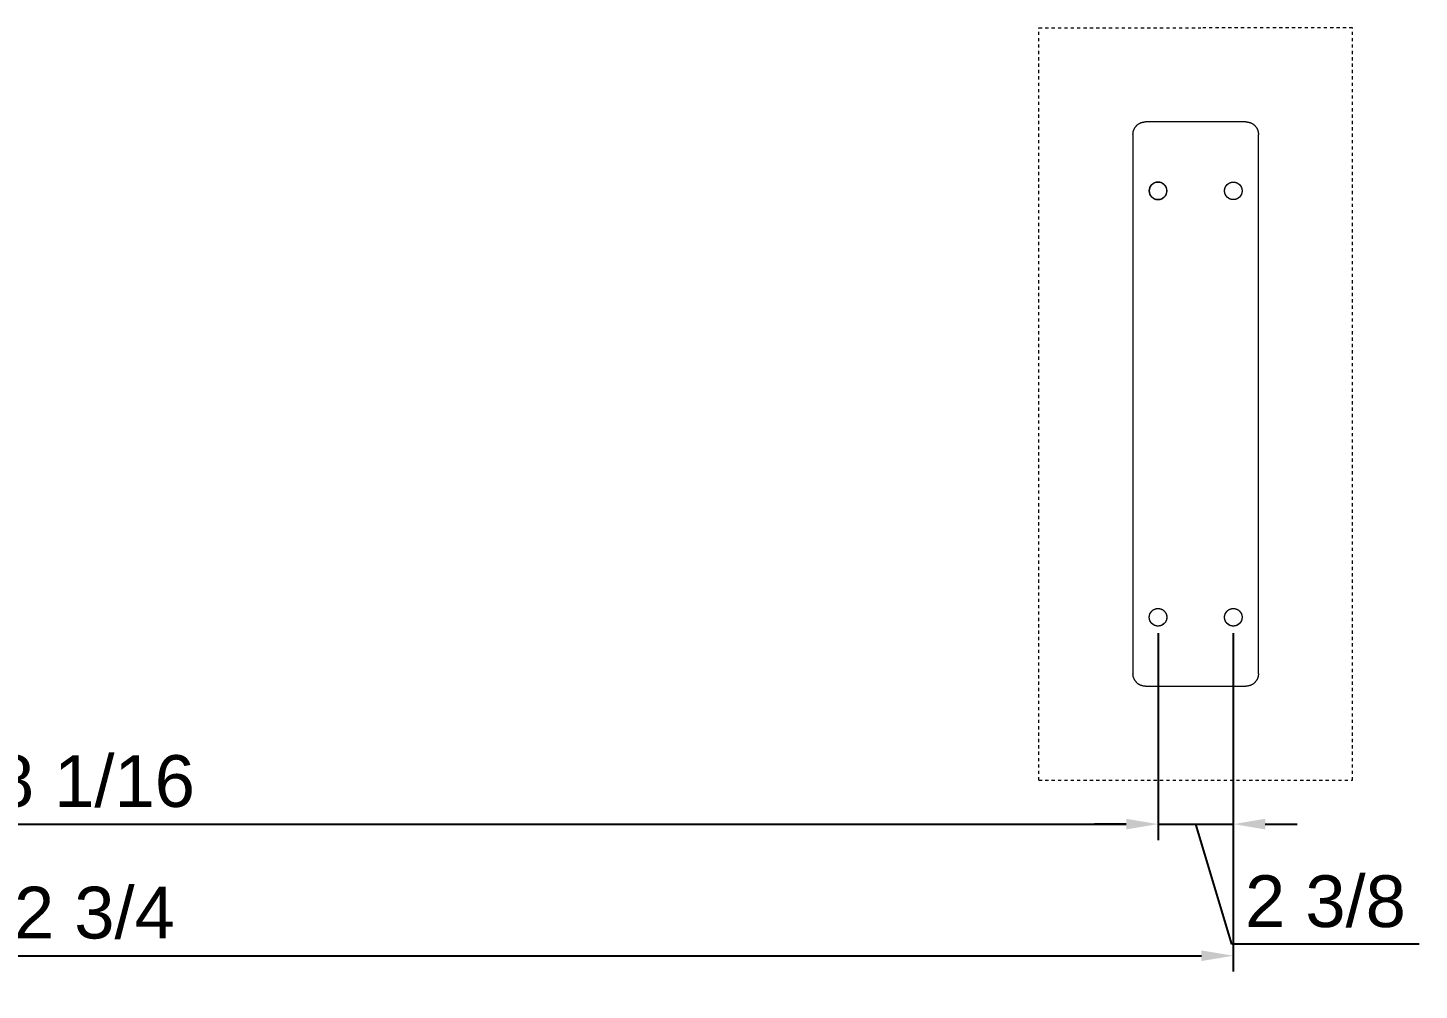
# Model space of a CAD drawing. Header units: inches. Extents: x -2 to 171, y -5 to 121.
# Drawn here: x 43.69 to 87.36, y -4.56 to 25.65 of the extents above; entities that cross this region are included whole.
import ezdxf

# ---------------------------------------------------------------- set-up
doc = ezdxf.new("R2010")
doc.units = ezdxf.units.IN
doc.linetypes.add('HIDDEN', pattern=[1.905, 1.27, -0.635])
for name, color, linetype, lineweight in [('ZANO_R', 7, 'Continuous', 0), ('ZANO_R_przerywana', 250, 'HIDDEN', 0), ('ZANO_W', 1, 'Continuous', 0)]:
    doc.layers.add(name, color=color, linetype=linetype, lineweight=lineweight)
doc.styles.get("Standard").update_dxf_attribs({"font": 'arial.ttf'})
doc.dimstyles.new('amerykanie', dxfattribs={"dimtxt": 50, "dimasz": 50, "dimexe": 0.5, "dimexo": 0.5, "dimgap": 1, "dimtad": 1, "dimdec": 0, "dimzin": 0, "dimlunit": 5, "dimtxsty": 'Standard', "dimcen": 0.09, "dimclrd": 1, "dimclre": 1, "dimclrt": 1, "dimazin": 0, "dimtfac": 1, "dimtdec": 0, "dimtmove": 0, "dimatfit": 3, "dimfxl": 1, "dimtzin": 0, "dimarcsym": 1})

# ---------------------------------------------------------------- blocks, each defined once
blk = doc.blocks.new('*D372')
at = {"layer": 'ZANO_W', "color": 1, "lineweight": -2}
for p, q in [((11.132, 6.644), (11.132, 0.151)), ((79.163, 6.644), (79.163, 0.151)), ((12.132, 0.651), (78.163, 0.651))]:
    blk.add_line(p, q, dxfattribs=at)
at = {"layer": 'ZANO_W', "color": 1}
for points in [[(12.132, 0.817), (12.132, 0.484), (11.132, 0.651)], [(78.163, 0.484), (78.163, 0.817), (79.163, 0.651)]]:
    blk.add_solid(points, dxfattribs=at)
at = {"layer": 'ZANO_W', "color": 1, "insert": (45.147, 1.991), "char_height": 1.625, "attachment_point": 5}
blk.add_mtext('68 1/16', dxfattribs=at)
blk = doc.blocks.new('*D373')
at = {"layer": 'ZANO_W', "color": 1, "lineweight": -2}
for p, q in [((79.163, 6.644), (79.163, 0.151)), ((81.525, 6.644), (81.525, 0.151)), ((78.163, 0.651), (77.163, 0.651)), ((79.163, 0.651), (81.525, 0.651)), ((81.476, -3.122), (80.344, 0.651)), ((82.525, 0.651), (83.525, 0.651)), ((87.359, -3.122), (81.476, -3.122))]:
    blk.add_line(p, q, dxfattribs=at)
at = {"layer": 'ZANO_W', "color": 1}
for points in [[(78.163, 0.484), (78.163, 0.817), (79.163, 0.651)], [(82.525, 0.817), (82.525, 0.484), (81.525, 0.651)]]:
    blk.add_solid(points, dxfattribs=at)
at = {"layer": 'ZANO_W', "color": 1, "insert": (84.417, -1.781), "char_height": 1.625, "attachment_point": 5}
blk.add_mtext('2 3/8', dxfattribs=at)
blk = doc.blocks.new('*D374')
at = {"layer": 'ZANO_W', "color": 1, "lineweight": -2}
for p, q in [((8.769, 6.644), (8.769, -3.98)), ((81.525, 6.644), (81.525, -3.98)), ((9.769, -3.48), (80.525, -3.48))]:
    blk.add_line(p, q, dxfattribs=at)
at = {"layer": 'ZANO_W', "color": 1}
for points in [[(9.769, -3.313), (9.769, -3.647), (8.769, -3.48)], [(80.525, -3.647), (80.525, -3.313), (81.525, -3.48)]]:
    blk.add_solid(points, dxfattribs=at)
at = {"layer": 'ZANO_W', "color": 1, "insert": (45.147, -2.139), "char_height": 1.625, "attachment_point": 5}
blk.add_mtext('72 3/4', dxfattribs=at)

msp = doc.modelspace()

# ---------------------------------------------------------------- linework, layer by layer
at = {"layer": 'ZANO_R'}
for p, q in [((78.37577, 22.30142), (78.376, 22.31486)), ((78.37577, 22.30142), (78.37577, 5.37228)), ((78.376, 22.31486), (78.37669, 22.32829)), ((78.37669, 22.32829), (78.37783, 22.34168)), ((78.37783, 22.34168), (78.37944, 22.35503)), ((78.37944, 22.35503), (78.38149, 22.36831)), ((78.38149, 22.36831), (78.384, 22.38152)), ((78.384, 22.38152), (78.38696, 22.39464)), ((78.38696, 22.39464), (78.39037, 22.40764)), ((78.39037, 22.40764), (78.39422, 22.42052)), ((78.39422, 22.42052), (78.3985, 22.43326)), ((78.3985, 22.43326), (78.40322, 22.44585)), ((78.40322, 22.44585), (78.40836, 22.45827)), ((78.40836, 22.45827), (78.41393, 22.47051)), ((78.41393, 22.47051), (78.41991, 22.48255)), ((78.41991, 22.48255), (78.4263, 22.49438)), ((78.4263, 22.49438), (78.43308, 22.50598)), ((78.43308, 22.50598), (78.44026, 22.51735)), ((78.44026, 22.51735), (78.44783, 22.52846)), ((78.44783, 22.52846), (78.45577, 22.53931)), ((78.45577, 22.53931), (78.46407, 22.54988)), ((78.46407, 22.54988), (78.47273, 22.56016)), ((78.47273, 22.56016), (78.48174, 22.57014)), ((78.48174, 22.57014), (78.49108, 22.57981)), ((78.49108, 22.57981), (78.50075, 22.58915)), ((78.50075, 22.58915), (78.51073, 22.59816)), ((78.51073, 22.59816), (78.52101, 22.60682)), ((78.52101, 22.60682), (78.53158, 22.61512)), ((78.53158, 22.61512), (78.54243, 22.62306)), ((78.54243, 22.62306), (78.55354, 22.63063)), ((78.55354, 22.63063), (78.56491, 22.63781)), ((78.56491, 22.63781), (78.57651, 22.64459)), ((78.57651, 22.64459), (78.58834, 22.65098)), ((78.58834, 22.65098), (78.60038, 22.65696)), ((78.60038, 22.65696), (78.61262, 22.66253)), ((78.61262, 22.66253), (78.62504, 22.66767)), ((78.62504, 22.66767), (78.63763, 22.67239)), ((78.63763, 22.67239), (78.65037, 22.67667)), ((78.65037, 22.67667), (78.66325, 22.68052)), ((78.66325, 22.68052), (78.67626, 22.68393)), ((78.67626, 22.68393), (78.68937, 22.68689)), ((78.68937, 22.68689), (78.70258, 22.6894)), ((78.70258, 22.6894), (78.71586, 22.69145)), ((78.71586, 22.69145), (78.72921, 22.69306)), ((78.72921, 22.69306), (78.7426, 22.6942)), ((78.7426, 22.6942), (78.75603, 22.69489)), ((78.75603, 22.69489), (78.76947, 22.69512)), ((80.50175, 22.69512), (78.76947, 22.69512)), ((81.91908, 22.69512), (80.50175, 22.69512)), ((81.91908, 22.69512), (81.93252, 22.69489)), ((81.93252, 22.69489), (81.94594, 22.6942)), ((81.94594, 22.6942), (81.95934, 22.69306)), ((81.95934, 22.69306), (81.97269, 22.69145)), ((81.97269, 22.69145), (81.98597, 22.6894)), ((81.98597, 22.6894), (81.99918, 22.68689)), ((81.99918, 22.68689), (82.01229, 22.68393)), ((82.01229, 22.68393), (82.0253, 22.68052)), ((82.0253, 22.68052), (82.03818, 22.67667)), ((82.03818, 22.67667), (82.05092, 22.67239)), ((82.05092, 22.67239), (82.06351, 22.66767)), ((82.06351, 22.66767), (82.07593, 22.66253)), ((82.07593, 22.66253), (82.08817, 22.65696)), ((82.08817, 22.65696), (82.10021, 22.65098)), ((82.10021, 22.65098), (82.11203, 22.64459)), ((82.11203, 22.64459), (82.12364, 22.63781)), ((82.12364, 22.63781), (82.135, 22.63063)), ((82.135, 22.63063), (82.14612, 22.62306)), ((82.14612, 22.62306), (82.15697, 22.61512)), ((82.15697, 22.61512), (82.16754, 22.60682)), ((82.16754, 22.60682), (82.17782, 22.59816)), ((82.17782, 22.59816), (82.1878, 22.58915)), ((82.1878, 22.58915), (82.19747, 22.57981)), ((82.19747, 22.57981), (82.20681, 22.57014)), ((82.20681, 22.57014), (82.21581, 22.56016)), ((82.21581, 22.56016), (82.22448, 22.54988)), ((82.22448, 22.54988), (82.23278, 22.53931)), ((82.23278, 22.53931), (82.24072, 22.52846)), ((82.24072, 22.52846), (82.24828, 22.51735)), ((82.24828, 22.51735), (82.25546, 22.50598)), ((82.25546, 22.50598), (82.26225, 22.49438)), ((82.26225, 22.49438), (82.26864, 22.48255)), ((82.26864, 22.48255), (82.27462, 22.47051)), ((82.27462, 22.47051), (82.28018, 22.45827)), ((82.28018, 22.45827), (82.28533, 22.44585)), ((82.28533, 22.44585), (82.29005, 22.43326)), ((82.29005, 22.43326), (82.29433, 22.42052)), ((82.29433, 22.42052), (82.29818, 22.40764)), ((82.29818, 22.40764), (82.30158, 22.39464)), ((82.30158, 22.39464), (82.30454, 22.38152)), ((82.30454, 22.38152), (82.30705, 22.36831)), ((82.30705, 22.36831), (82.30911, 22.35503)), ((82.30911, 22.35503), (82.31071, 22.34168)), ((82.31071, 22.34168), (82.31186, 22.32829)), ((82.31186, 22.32829), (82.31255, 22.31486)), ((82.31255, 22.31486), (82.31278, 22.30142)), ((82.31278, 5.37228), (82.31278, 22.30142)), ((78.88795, 20.54403), (78.88762, 20.53452)), ((78.88762, 20.53452), (78.88762, 20.52501)), ((78.88762, 20.52501), (78.88795, 20.5155)), ((78.88861, 20.55352), (78.88795, 20.54403)), ((78.88959, 20.56299), (78.88861, 20.55352)), ((78.8909, 20.57241), (78.88959, 20.56299)), ((78.89253, 20.58178), (78.8909, 20.57241)), ((78.89449, 20.59109), (78.89253, 20.58178)), ((78.89677, 20.60033), (78.89449, 20.59109)), ((78.89936, 20.60948), (78.89677, 20.60033)), ((78.90227, 20.61854), (78.89936, 20.60948)), ((78.90549, 20.62749), (78.90227, 20.61854)), ((78.90902, 20.63633), (78.90549, 20.62749)), ((78.91285, 20.64504), (78.90902, 20.63633)), ((78.91697, 20.65361), (78.91285, 20.64504)), ((78.92139, 20.66203), (78.91697, 20.65361)), ((78.9261, 20.6703), (78.92139, 20.66203)), ((78.9311, 20.6784), (78.9261, 20.6703)), ((78.93636, 20.68632), (78.9311, 20.6784)), ((78.9419, 20.69406), (78.93636, 20.68632)), ((78.94771, 20.70159), (78.9419, 20.69406)), ((78.95377, 20.70893), (78.94771, 20.70159)), ((78.96007, 20.71605), (78.95377, 20.70893)), ((78.96662, 20.72295), (78.96007, 20.71605)), ((78.97341, 20.72962), (78.96662, 20.72295)), ((78.98042, 20.73605), (78.97341, 20.72962)), ((78.98765, 20.74223), (78.98042, 20.73605)), ((78.99509, 20.74817), (78.98765, 20.74223)), ((79.00273, 20.75384), (78.99509, 20.74817)), ((79.01056, 20.75924), (79.00273, 20.75384)), ((79.01857, 20.76437), (79.01056, 20.75924)), ((79.02675, 20.76922), (79.01857, 20.76437)), ((79.0351, 20.77379), (79.02675, 20.76922)), ((79.0436, 20.77807), (79.0351, 20.77379)), ((79.05224, 20.78204), (79.0436, 20.77807)), ((79.06101, 20.78572), (79.05224, 20.78204)), ((79.06991, 20.7891), (79.06101, 20.78572)), ((79.07891, 20.79216), (79.06991, 20.7891)), ((79.08802, 20.79491), (79.07891, 20.79216)), ((79.09722, 20.79735), (79.08802, 20.79491)), ((79.10649, 20.79947), (79.09722, 20.79735)), ((79.11584, 20.80126), (79.10649, 20.79947)), ((79.12524, 20.80273), (79.11584, 20.80126)), ((79.13468, 20.80388), (79.12524, 20.80273)), ((79.14416, 20.8047), (79.13468, 20.80388)), ((79.15366, 20.80519), (79.14416, 20.8047)), ((79.16317, 20.80536), (79.15366, 20.80519)), ((79.17268, 20.80519), (79.16317, 20.80536)), ((79.18218, 20.8047), (79.17268, 20.80519)), ((79.19166, 20.80388), (79.18218, 20.8047)), ((79.20111, 20.80273), (79.19166, 20.80388)), ((79.21051, 20.80126), (79.20111, 20.80273)), ((79.21985, 20.79947), (79.21051, 20.80126)), ((79.22912, 20.79735), (79.21985, 20.79947)), ((79.23832, 20.79491), (79.22912, 20.79735)), ((79.24743, 20.79216), (79.23832, 20.79491)), ((79.25643, 20.7891), (79.24743, 20.79216)), ((79.26533, 20.78572), (79.25643, 20.7891)), ((79.2741, 20.78204), (79.26533, 20.78572)), ((79.28275, 20.77807), (79.2741, 20.78204)), ((79.29124, 20.77379), (79.28275, 20.77807)), ((79.29959, 20.76922), (79.29124, 20.77379)), ((79.30777, 20.76437), (79.29959, 20.76922)), ((79.31579, 20.75924), (79.30777, 20.76437)), ((79.32362, 20.75384), (79.31579, 20.75924)), ((79.33125, 20.74817), (79.32362, 20.75384)), ((79.33869, 20.74223), (79.33125, 20.74817)), ((79.34592, 20.73605), (79.33869, 20.74223)), ((79.35293, 20.72962), (79.34592, 20.73605)), ((79.35972, 20.72295), (79.35293, 20.72962)), ((79.36627, 20.71605), (79.35972, 20.72295)), ((79.37258, 20.70893), (79.36627, 20.71605)), ((79.37864, 20.70159), (79.37258, 20.70893)), ((79.38444, 20.69406), (79.37864, 20.70159)), ((79.38998, 20.68632), (79.38444, 20.69406)), ((79.39525, 20.6784), (79.38998, 20.68632)), ((79.40024, 20.6703), (79.39525, 20.6784)), ((79.40495, 20.66203), (79.40024, 20.6703)), ((79.40937, 20.65361), (79.40495, 20.66203)), ((79.4135, 20.64504), (79.40937, 20.65361)), ((79.41733, 20.63633), (79.4135, 20.64504)), ((79.42085, 20.62749), (79.41733, 20.63633)), ((79.42407, 20.61854), (79.42085, 20.62749)), ((79.42698, 20.60948), (79.42407, 20.61854)), ((79.42958, 20.60033), (79.42698, 20.60948)), ((79.43185, 20.59109), (79.42958, 20.60033)), ((79.43381, 20.58178), (79.43185, 20.59109)), ((79.43544, 20.57241), (79.43381, 20.58178)), ((79.43675, 20.56299), (79.43544, 20.57241)), ((79.43774, 20.55352), (79.43675, 20.56299)), ((79.43839, 20.54403), (79.43774, 20.55352)), ((79.43872, 20.53452), (79.43839, 20.54403)), ((79.43839, 20.5155), (79.43872, 20.52501)), ((79.43872, 20.52501), (79.43872, 20.53452)), ((81.24983, 20.53452), (81.25016, 20.54403)), ((81.24983, 20.52501), (81.24983, 20.53452)), ((81.25016, 20.5155), (81.24983, 20.52501)), ((81.25016, 20.54403), (81.25081, 20.55352)), ((81.25081, 20.55352), (81.2518, 20.56299)), ((81.2518, 20.56299), (81.2531, 20.57241)), ((81.2531, 20.57241), (81.25474, 20.58178)), ((81.25474, 20.58178), (81.2567, 20.59109)), ((81.2567, 20.59109), (81.25897, 20.60033)), ((81.25897, 20.60033), (81.26157, 20.60948)), ((81.26157, 20.60948), (81.26448, 20.61854)), ((81.26448, 20.61854), (81.26769, 20.62749)), ((81.26769, 20.62749), (81.27122, 20.63633)), ((81.27122, 20.63633), (81.27505, 20.64504)), ((81.27505, 20.64504), (81.27918, 20.65361)), ((81.27918, 20.65361), (81.2836, 20.66203)), ((81.2836, 20.66203), (81.28831, 20.6703)), ((81.28831, 20.6703), (81.2933, 20.6784)), ((81.2933, 20.6784), (81.29857, 20.68632)), ((81.29857, 20.68632), (81.30411, 20.69406)), ((81.30411, 20.69406), (81.30991, 20.70159)), ((81.30991, 20.70159), (81.31597, 20.70893)), ((81.31597, 20.70893), (81.32228, 20.71605)), ((81.32228, 20.71605), (81.32883, 20.72295)), ((81.32883, 20.72295), (81.33562, 20.72962)), ((81.33562, 20.72962), (81.34263, 20.73605)), ((81.34263, 20.73605), (81.34986, 20.74223)), ((81.34986, 20.74223), (81.35729, 20.74817)), ((81.35729, 20.74817), (81.36493, 20.75384)), ((81.36493, 20.75384), (81.37276, 20.75924)), ((81.37276, 20.75924), (81.38077, 20.76437)), ((81.38077, 20.76437), (81.38896, 20.76922)), ((81.38896, 20.76922), (81.3973, 20.77379)), ((81.3973, 20.77379), (81.4058, 20.77807)), ((81.4058, 20.77807), (81.41444, 20.78204)), ((81.41444, 20.78204), (81.42322, 20.78572)), ((81.42322, 20.78572), (81.43211, 20.7891)), ((81.43211, 20.7891), (81.44112, 20.79216)), ((81.44112, 20.79216), (81.45023, 20.79491)), ((81.45023, 20.79491), (81.45942, 20.79735)), ((81.45942, 20.79735), (81.4687, 20.79947)), ((81.4687, 20.79947), (81.47804, 20.80126)), ((81.47804, 20.80126), (81.48744, 20.80273)), ((81.48744, 20.80273), (81.49688, 20.80388)), ((81.49688, 20.80388), (81.50636, 20.8047)), ((81.50636, 20.8047), (81.51586, 20.80519)), ((81.51586, 20.80519), (81.52538, 20.80536)), ((81.52538, 20.80536), (81.53489, 20.80519)), ((81.53489, 20.80519), (81.54439, 20.8047)), ((81.54439, 20.8047), (81.55387, 20.80388)), ((81.55387, 20.80388), (81.56331, 20.80273)), ((81.56331, 20.80273), (81.57271, 20.80126)), ((81.57271, 20.80126), (81.58205, 20.79947)), ((81.58205, 20.79947), (81.59133, 20.79735)), ((81.59133, 20.79735), (81.60053, 20.79491)), ((81.60053, 20.79491), (81.60963, 20.79216)), ((81.60963, 20.79216), (81.61864, 20.7891)), ((81.61864, 20.7891), (81.62754, 20.78572)), ((81.62754, 20.78572), (81.63631, 20.78204)), ((81.63631, 20.78204), (81.64495, 20.77807)), ((81.64495, 20.77807), (81.65345, 20.77379)), ((81.65345, 20.77379), (81.6618, 20.76922)), ((81.6618, 20.76922), (81.66998, 20.76437)), ((81.66998, 20.76437), (81.67799, 20.75924)), ((81.67799, 20.75924), (81.68582, 20.75384)), ((81.68582, 20.75384), (81.69346, 20.74817)), ((81.69346, 20.74817), (81.7009, 20.74223)), ((81.7009, 20.74223), (81.70813, 20.73605)), ((81.70813, 20.73605), (81.71514, 20.72962)), ((81.71514, 20.72962), (81.72192, 20.72295)), ((81.72192, 20.72295), (81.72847, 20.71605)), ((81.72847, 20.71605), (81.73478, 20.70893)), ((81.73478, 20.70893), (81.74084, 20.70159)), ((81.74084, 20.70159), (81.74664, 20.69406)), ((81.74664, 20.69406), (81.75218, 20.68632)), ((81.75218, 20.68632), (81.75745, 20.6784)), ((81.75745, 20.6784), (81.76244, 20.6703)), ((81.76244, 20.6703), (81.76715, 20.66203)), ((81.76715, 20.66203), (81.77157, 20.65361)), ((81.77157, 20.65361), (81.7757, 20.64504)), ((81.7757, 20.64504), (81.77953, 20.63633)), ((81.77953, 20.63633), (81.78306, 20.62749)), ((81.78306, 20.62749), (81.78628, 20.61854)), ((81.78628, 20.61854), (81.78919, 20.60948)), ((81.78919, 20.60948), (81.79178, 20.60033)), ((81.79178, 20.60033), (81.79406, 20.59109)), ((81.79406, 20.59109), (81.79601, 20.58178)), ((81.79601, 20.58178), (81.79765, 20.57241)), ((81.79765, 20.57241), (81.79896, 20.56299)), ((81.79896, 20.56299), (81.79994, 20.55352)), ((81.79994, 20.55352), (81.8006, 20.54403)), ((81.8006, 20.54403), (81.80093, 20.53452)), ((81.80093, 20.52501), (81.8006, 20.5155)), ((81.80093, 20.53452), (81.80093, 20.52501)), ((78.88795, 20.5155), (78.88861, 20.50601)), ((78.88861, 20.50601), (78.88959, 20.49655)), ((78.88959, 20.49655), (78.8909, 20.48712)), ((78.8909, 20.48712), (78.89253, 20.47775)), ((78.89253, 20.47775), (78.89449, 20.46844)), ((78.89449, 20.46844), (78.89677, 20.4592)), ((78.89677, 20.4592), (78.89936, 20.45005)), ((78.89936, 20.45005), (78.90227, 20.44099)), ((78.90227, 20.44099), (78.90549, 20.43204)), ((78.90549, 20.43204), (78.90902, 20.42321)), ((78.90902, 20.42321), (78.91285, 20.4145)), ((78.91285, 20.4145), (78.91697, 20.40592)), ((78.91697, 20.40592), (78.92139, 20.3975)), ((78.92139, 20.3975), (78.9261, 20.38923)), ((78.9261, 20.38923), (78.9311, 20.38114)), ((78.9311, 20.38114), (78.93636, 20.37321)), ((78.93636, 20.37321), (78.9419, 20.36548)), ((78.9419, 20.36548), (78.94771, 20.35794)), ((78.94771, 20.35794), (78.95377, 20.3506)), ((78.95377, 20.3506), (78.96007, 20.34348)), ((78.96007, 20.34348), (78.96662, 20.33658)), ((78.96662, 20.33658), (78.97341, 20.32992)), ((78.97341, 20.32992), (78.98042, 20.32348)), ((78.98042, 20.32348), (78.98765, 20.3173)), ((78.98765, 20.3173), (78.99509, 20.31137)), ((78.99509, 20.31137), (79.00273, 20.3057)), ((79.00273, 20.3057), (79.01056, 20.30029)), ((79.01056, 20.30029), (79.01857, 20.29516)), ((79.01857, 20.29516), (79.02675, 20.29031)), ((79.02675, 20.29031), (79.0351, 20.28574)), ((79.0351, 20.28574), (79.0436, 20.28147)), ((79.0436, 20.28147), (79.05224, 20.27749)), ((79.05224, 20.27749), (79.06101, 20.27381)), ((79.06101, 20.27381), (79.06991, 20.27044)), ((79.06991, 20.27044), (79.07891, 20.26737)), ((79.07891, 20.26737), (79.08802, 20.26462)), ((79.08802, 20.26462), (79.09722, 20.26218)), ((79.09722, 20.26218), (79.10649, 20.26007)), ((79.10649, 20.26007), (79.11584, 20.25827)), ((79.11584, 20.25827), (79.12524, 20.2568)), ((79.12524, 20.2568), (79.13468, 20.25565)), ((79.13468, 20.25565), (79.14416, 20.25483)), ((79.14416, 20.25483), (79.15366, 20.25434)), ((79.15366, 20.25434), (79.16317, 20.25418)), ((79.16317, 20.25418), (79.17268, 20.25434)), ((79.17268, 20.25434), (79.18218, 20.25483)), ((79.18218, 20.25483), (79.19166, 20.25565)), ((79.19166, 20.25565), (79.20111, 20.2568)), ((79.20111, 20.2568), (79.21051, 20.25827)), ((79.21051, 20.25827), (79.21985, 20.26007)), ((79.21985, 20.26007), (79.22912, 20.26218)), ((79.22912, 20.26218), (79.23832, 20.26462)), ((79.23832, 20.26462), (79.24743, 20.26737)), ((79.24743, 20.26737), (79.25643, 20.27044)), ((79.25643, 20.27044), (79.26533, 20.27381)), ((79.26533, 20.27381), (79.2741, 20.27749)), ((79.2741, 20.27749), (79.28275, 20.28147)), ((79.28275, 20.28147), (79.29124, 20.28574)), ((79.29124, 20.28574), (79.29959, 20.29031)), ((79.29959, 20.29031), (79.30777, 20.29516)), ((79.30777, 20.29516), (79.31579, 20.30029)), ((79.31579, 20.30029), (79.32362, 20.3057)), ((79.32362, 20.3057), (79.33125, 20.31137)), ((79.33125, 20.31137), (79.33869, 20.3173)), ((79.33869, 20.3173), (79.34592, 20.32348)), ((79.34592, 20.32348), (79.35293, 20.32992)), ((79.35293, 20.32992), (79.35972, 20.33658)), ((79.35972, 20.33658), (79.36627, 20.34348)), ((79.36627, 20.34348), (79.37258, 20.3506)), ((79.37258, 20.3506), (79.37864, 20.35794)), ((79.37864, 20.35794), (79.38444, 20.36548)), ((79.38444, 20.36548), (79.38998, 20.37321)), ((79.38998, 20.37321), (79.39525, 20.38114)), ((79.39525, 20.38114), (79.40024, 20.38923)), ((79.40024, 20.38923), (79.40495, 20.3975)), ((79.40495, 20.3975), (79.40937, 20.40592)), ((79.40937, 20.40592), (79.4135, 20.4145)), ((79.4135, 20.4145), (79.41733, 20.42321)), ((79.41733, 20.42321), (79.42085, 20.43204)), ((79.42085, 20.43204), (79.42407, 20.44099)), ((79.42407, 20.44099), (79.42698, 20.45005)), ((79.42698, 20.45005), (79.42958, 20.4592)), ((79.42958, 20.4592), (79.43185, 20.46844)), ((79.43185, 20.46844), (79.43381, 20.47775)), ((79.43381, 20.47775), (79.43544, 20.48712)), ((79.43544, 20.48712), (79.43675, 20.49655)), ((79.43675, 20.49655), (79.43774, 20.50601)), ((79.43774, 20.50601), (79.43839, 20.5155)), ((81.25081, 20.50601), (81.25016, 20.5155)), ((81.2518, 20.49655), (81.25081, 20.50601)), ((81.2531, 20.48712), (81.2518, 20.49655)), ((81.25474, 20.47775), (81.2531, 20.48712)), ((81.2567, 20.46844), (81.25474, 20.47775)), ((81.25897, 20.4592), (81.2567, 20.46844)), ((81.26157, 20.45005), (81.25897, 20.4592)), ((81.26448, 20.44099), (81.26157, 20.45005)), ((81.26769, 20.43204), (81.26448, 20.44099)), ((81.27122, 20.42321), (81.26769, 20.43204)), ((81.27505, 20.4145), (81.27122, 20.42321)), ((81.27918, 20.40592), (81.27505, 20.4145)), ((81.2836, 20.3975), (81.27918, 20.40592)), ((81.28831, 20.38923), (81.2836, 20.3975)), ((81.2933, 20.38114), (81.28831, 20.38923)), ((81.29857, 20.37321), (81.2933, 20.38114)), ((81.30411, 20.36548), (81.29857, 20.37321)), ((81.30991, 20.35794), (81.30411, 20.36548)), ((81.31597, 20.3506), (81.30991, 20.35794)), ((81.32228, 20.34348), (81.31597, 20.3506)), ((81.32883, 20.33658), (81.32228, 20.34348)), ((81.33562, 20.32992), (81.32883, 20.33658)), ((81.34263, 20.32348), (81.33562, 20.32992)), ((81.34986, 20.3173), (81.34263, 20.32348)), ((81.35729, 20.31137), (81.34986, 20.3173)), ((81.36493, 20.3057), (81.35729, 20.31137)), ((81.37276, 20.30029), (81.36493, 20.3057)), ((81.38077, 20.29516), (81.37276, 20.30029)), ((81.38896, 20.29031), (81.38077, 20.29516)), ((81.3973, 20.28574), (81.38896, 20.29031)), ((81.4058, 20.28147), (81.3973, 20.28574)), ((81.41444, 20.27749), (81.4058, 20.28147)), ((81.42322, 20.27381), (81.41444, 20.27749)), ((81.43211, 20.27044), (81.42322, 20.27381)), ((81.44112, 20.26737), (81.43211, 20.27044)), ((81.45023, 20.26462), (81.44112, 20.26737)), ((81.45942, 20.26218), (81.45023, 20.26462)), ((81.4687, 20.26007), (81.45942, 20.26218)), ((81.47804, 20.25827), (81.4687, 20.26007)), ((81.48744, 20.2568), (81.47804, 20.25827)), ((81.49688, 20.25565), (81.48744, 20.2568)), ((81.50636, 20.25483), (81.49688, 20.25565)), ((81.51586, 20.25434), (81.50636, 20.25483)), ((81.52538, 20.25418), (81.51586, 20.25434)), ((81.53489, 20.25434), (81.52538, 20.25418)), ((81.54439, 20.25483), (81.53489, 20.25434)), ((81.55387, 20.25565), (81.54439, 20.25483)), ((81.56331, 20.2568), (81.55387, 20.25565)), ((81.57271, 20.25827), (81.56331, 20.2568)), ((81.58205, 20.26007), (81.57271, 20.25827)), ((81.59133, 20.26218), (81.58205, 20.26007)), ((81.60053, 20.26462), (81.59133, 20.26218)), ((81.60963, 20.26737), (81.60053, 20.26462)), ((81.61864, 20.27044), (81.60963, 20.26737)), ((81.62754, 20.27381), (81.61864, 20.27044)), ((81.63631, 20.27749), (81.62754, 20.27381)), ((81.64495, 20.28147), (81.63631, 20.27749)), ((81.65345, 20.28574), (81.64495, 20.28147)), ((81.6618, 20.29031), (81.65345, 20.28574)), ((81.66998, 20.29516), (81.6618, 20.29031)), ((81.67799, 20.30029), (81.66998, 20.29516)), ((81.68582, 20.3057), (81.67799, 20.30029)), ((81.69346, 20.31137), (81.68582, 20.3057)), ((81.7009, 20.3173), (81.69346, 20.31137)), ((81.70813, 20.32348), (81.7009, 20.3173)), ((81.71514, 20.32992), (81.70813, 20.32348)), ((81.72192, 20.33658), (81.71514, 20.32992)), ((81.72847, 20.34348), (81.72192, 20.33658)), ((81.73478, 20.3506), (81.72847, 20.34348)), ((81.74084, 20.35794), (81.73478, 20.3506)), ((81.74664, 20.36548), (81.74084, 20.35794)), ((81.75218, 20.37321), (81.74664, 20.36548)), ((81.75745, 20.38114), (81.75218, 20.37321)), ((81.76244, 20.38923), (81.75745, 20.38114)), ((81.76715, 20.3975), (81.76244, 20.38923)), ((81.77157, 20.40592), (81.76715, 20.3975)), ((81.7757, 20.4145), (81.77157, 20.40592)), ((81.77953, 20.42321), (81.7757, 20.4145)), ((81.78306, 20.43204), (81.77953, 20.42321)), ((81.78628, 20.44099), (81.78306, 20.43204)), ((81.78919, 20.45005), (81.78628, 20.44099)), ((81.79178, 20.4592), (81.78919, 20.45005)), ((81.79406, 20.46844), (81.79178, 20.4592)), ((81.79601, 20.47775), (81.79406, 20.46844)), ((81.79765, 20.48712), (81.79601, 20.47775)), ((81.79896, 20.49655), (81.79765, 20.48712)), ((81.79994, 20.50601), (81.79896, 20.49655)), ((81.8006, 20.5155), (81.79994, 20.50601)), ((78.88762, 7.14869), (78.88795, 7.1582)), ((78.88762, 7.13918), (78.88762, 7.14869)), ((78.88795, 7.12967), (78.88762, 7.13918)), ((78.88795, 7.1582), (78.88861, 7.16769)), ((78.88861, 7.12018), (78.88795, 7.12967)), ((78.88861, 7.16769), (78.88959, 7.17716)), ((78.88959, 7.11072), (78.88861, 7.12018)), ((78.88959, 7.17716), (78.8909, 7.18658)), ((78.8909, 7.10129), (78.88959, 7.11072)), ((78.8909, 7.18658), (78.89253, 7.19595)), ((78.89253, 7.09192), (78.8909, 7.10129)), ((78.89253, 7.19595), (78.89449, 7.20526)), ((78.89449, 7.08261), (78.89253, 7.09192)), ((78.89449, 7.20526), (78.89677, 7.2145)), ((78.89677, 7.07337), (78.89449, 7.08261)), ((78.89677, 7.2145), (78.89936, 7.22365)), ((78.89936, 7.06422), (78.89677, 7.07337)), ((78.89936, 7.22365), (78.90227, 7.23271)), ((78.90227, 7.05516), (78.89936, 7.06422)), ((78.90227, 7.23271), (78.90549, 7.24166)), ((78.90549, 7.04621), (78.90227, 7.05516)), ((78.90549, 7.24166), (78.90902, 7.2505)), ((78.90902, 7.03737), (78.90549, 7.04621)), ((78.90902, 7.2505), (78.91285, 7.25921)), ((78.91285, 7.02867), (78.90902, 7.03737)), ((78.91285, 7.25921), (78.91697, 7.26778)), ((78.91697, 7.02009), (78.91285, 7.02867)), ((78.91697, 7.26778), (78.92139, 7.2762)), ((78.92139, 7.01167), (78.91697, 7.02009)), ((78.92139, 7.2762), (78.9261, 7.28447)), ((78.9261, 7.0034), (78.92139, 7.01167)), ((78.9261, 7.28447), (78.9311, 7.29257)), ((78.9311, 6.99531), (78.9261, 7.0034)), ((78.9311, 7.29257), (78.93636, 7.30049)), ((78.93636, 6.98738), (78.9311, 6.99531)), ((78.93636, 7.30049), (78.9419, 7.30823)), ((78.9419, 6.97965), (78.93636, 6.98738)), ((78.9419, 7.30823), (78.94771, 7.31576)), ((78.94771, 7.31576), (78.95377, 7.3231)), ((78.95377, 7.3231), (78.96007, 7.33022)), ((78.96007, 7.33022), (78.96662, 7.33712)), ((78.96662, 7.33712), (78.97341, 7.34379)), ((78.97341, 7.34379), (78.98042, 7.35022)), ((78.98042, 7.35022), (78.98765, 7.3564)), ((78.98765, 7.3564), (78.99509, 7.36234)), ((78.99509, 7.36234), (79.00273, 7.36801)), ((79.00273, 7.36801), (79.01056, 7.37341)), ((79.01056, 7.37341), (79.01857, 7.37854)), ((79.01857, 7.37854), (79.02675, 7.38339)), ((79.02675, 7.38339), (79.0351, 7.38796)), ((79.0351, 7.38796), (79.0436, 7.39224)), ((79.0436, 7.39224), (79.05224, 7.39621)), ((79.05224, 7.39621), (79.06101, 7.39989)), ((79.06101, 7.39989), (79.06991, 7.40327)), ((79.06991, 7.40327), (79.07891, 7.40633)), ((79.07891, 7.40633), (79.08802, 7.40908)), ((79.08802, 7.40908), (79.09722, 7.41152)), ((79.09722, 7.41152), (79.10649, 7.41364)), ((79.10649, 7.41364), (79.11584, 7.41543)), ((79.11584, 7.41543), (79.12524, 7.4169)), ((79.12524, 7.4169), (79.13468, 7.41805)), ((79.13468, 7.41805), (79.14416, 7.41887)), ((79.14416, 7.41887), (79.15366, 7.41936)), ((79.15366, 7.41936), (79.16317, 7.41953)), ((79.16317, 7.41953), (79.17268, 7.41936)), ((79.17268, 7.41936), (79.18218, 7.41887)), ((79.18218, 7.41887), (79.19166, 7.41805)), ((79.19166, 7.41805), (79.20111, 7.4169)), ((79.20111, 7.4169), (79.21051, 7.41543)), ((79.21051, 7.41543), (79.21985, 7.41364)), ((79.21985, 7.41364), (79.22912, 7.41152)), ((79.22912, 7.41152), (79.23832, 7.40908)), ((79.23832, 7.40908), (79.24743, 7.40633)), ((79.24743, 7.40633), (79.25643, 7.40327)), ((79.25643, 7.40327), (79.26533, 7.39989)), ((79.26533, 7.39989), (79.2741, 7.39621)), ((79.2741, 7.39621), (79.28275, 7.39224)), ((79.28275, 7.39224), (79.29124, 7.38796)), ((79.29124, 7.38796), (79.29959, 7.38339)), ((79.29959, 7.38339), (79.30777, 7.37854)), ((79.30777, 7.37854), (79.31579, 7.37341)), ((79.31579, 7.37341), (79.32362, 7.36801)), ((79.32362, 7.36801), (79.33125, 7.36234)), ((79.33125, 7.36234), (79.33869, 7.3564)), ((79.33869, 7.3564), (79.34592, 7.35022)), ((79.34592, 7.35022), (79.35293, 7.34379)), ((79.35293, 7.34379), (79.35972, 7.33712)), ((79.35972, 7.33712), (79.36627, 7.33022)), ((79.36627, 7.33022), (79.37258, 7.3231)), ((79.37258, 7.3231), (79.37864, 7.31576)), ((79.37864, 7.31576), (79.38444, 7.30823)), ((79.38444, 7.30823), (79.38998, 7.30049)), ((79.38998, 6.98738), (79.38444, 6.97965)), ((79.38998, 7.30049), (79.39525, 7.29257)), ((79.39525, 6.99531), (79.38998, 6.98738)), ((79.39525, 7.29257), (79.40024, 7.28447)), ((79.40024, 7.0034), (79.39525, 6.99531)), ((79.40024, 7.28447), (79.40495, 7.2762)), ((79.40495, 7.01167), (79.40024, 7.0034)), ((79.40495, 7.2762), (79.40937, 7.26778)), ((79.40937, 7.02009), (79.40495, 7.01167)), ((79.40937, 7.26778), (79.4135, 7.25921)), ((79.4135, 7.02867), (79.40937, 7.02009)), ((79.4135, 7.25921), (79.41733, 7.2505)), ((79.41733, 7.03737), (79.4135, 7.02867)), ((79.41733, 7.2505), (79.42085, 7.24166)), ((79.42085, 7.04621), (79.41733, 7.03737)), ((79.42085, 7.24166), (79.42407, 7.23271)), ((79.42407, 7.05516), (79.42085, 7.04621)), ((79.42407, 7.23271), (79.42698, 7.22365)), ((79.42698, 7.06422), (79.42407, 7.05516)), ((79.42698, 7.22365), (79.42958, 7.2145)), ((79.42958, 7.07337), (79.42698, 7.06422)), ((79.42958, 7.2145), (79.43185, 7.20526)), ((79.43185, 7.08261), (79.42958, 7.07337)), ((79.43185, 7.20526), (79.43381, 7.19595)), ((79.43381, 7.09192), (79.43185, 7.08261)), ((79.43381, 7.19595), (79.43544, 7.18658)), ((79.43544, 7.10129), (79.43381, 7.09192)), ((79.43544, 7.18658), (79.43675, 7.17716)), ((79.43675, 7.11072), (79.43544, 7.10129)), ((79.43675, 7.17716), (79.43774, 7.16769)), ((79.43774, 7.12018), (79.43675, 7.11072)), ((79.43774, 7.16769), (79.43839, 7.1582)), ((79.43839, 7.12967), (79.43774, 7.12018)), ((79.43839, 7.1582), (79.43872, 7.14869)), ((79.43872, 7.13918), (79.43839, 7.12967)), ((79.43872, 7.14869), (79.43872, 7.13918)), ((81.24983, 7.14869), (81.25016, 7.1582)), ((81.24983, 7.13918), (81.24983, 7.14869)), ((81.25016, 7.12967), (81.24983, 7.13918)), ((81.25016, 7.1582), (81.25081, 7.16769)), ((81.25081, 7.12018), (81.25016, 7.12967)), ((81.25081, 7.16769), (81.2518, 7.17716)), ((81.2518, 7.11072), (81.25081, 7.12018)), ((81.2518, 7.17716), (81.2531, 7.18658)), ((81.2531, 7.10129), (81.2518, 7.11072)), ((81.2531, 7.18658), (81.25474, 7.19595)), ((81.25474, 7.09192), (81.2531, 7.10129)), ((81.25474, 7.19595), (81.2567, 7.20526)), ((81.2567, 7.08261), (81.25474, 7.09192)), ((81.2567, 7.20526), (81.25897, 7.2145)), ((81.25897, 7.07337), (81.2567, 7.08261)), ((81.25897, 7.2145), (81.26157, 7.22365)), ((81.26157, 7.06422), (81.25897, 7.07337)), ((81.26157, 7.22365), (81.26448, 7.23271)), ((81.26448, 7.05516), (81.26157, 7.06422)), ((81.26448, 7.23271), (81.26769, 7.24166)), ((81.26769, 7.04621), (81.26448, 7.05516)), ((81.26769, 7.24166), (81.27122, 7.2505)), ((81.27122, 7.03737), (81.26769, 7.04621)), ((81.27122, 7.2505), (81.27505, 7.25921)), ((81.27505, 7.02867), (81.27122, 7.03737)), ((81.27505, 7.25921), (81.27918, 7.26778)), ((81.27918, 7.02009), (81.27505, 7.02867)), ((81.27918, 7.26778), (81.2836, 7.2762)), ((81.2836, 7.01167), (81.27918, 7.02009)), ((81.2836, 7.2762), (81.28831, 7.28447)), ((81.28831, 7.0034), (81.2836, 7.01167)), ((81.28831, 7.28447), (81.2933, 7.29257)), ((81.2933, 6.99531), (81.28831, 7.0034)), ((81.2933, 7.29257), (81.29857, 7.30049)), ((81.29857, 6.98738), (81.2933, 6.99531)), ((81.29857, 7.30049), (81.30411, 7.30823)), ((81.30411, 6.97965), (81.29857, 6.98738)), ((81.30411, 7.30823), (81.30991, 7.31576)), ((81.30991, 7.31576), (81.31597, 7.3231)), ((81.31597, 7.3231), (81.32228, 7.33022)), ((81.32228, 7.33022), (81.32883, 7.33712)), ((81.32883, 7.33712), (81.33562, 7.34379)), ((81.33562, 7.34379), (81.34263, 7.35022)), ((81.34263, 7.35022), (81.34986, 7.3564)), ((81.34986, 7.3564), (81.35729, 7.36234)), ((81.35729, 7.36234), (81.36493, 7.36801)), ((81.36493, 7.36801), (81.37276, 7.37341)), ((81.37276, 7.37341), (81.38077, 7.37854)), ((81.38077, 7.37854), (81.38896, 7.38339)), ((81.38896, 7.38339), (81.3973, 7.38796)), ((81.3973, 7.38796), (81.4058, 7.39224)), ((81.4058, 7.39224), (81.41444, 7.39621)), ((81.41444, 7.39621), (81.42322, 7.39989)), ((81.42322, 7.39989), (81.43211, 7.40327)), ((81.43211, 7.40327), (81.44112, 7.40633)), ((81.44112, 7.40633), (81.45023, 7.40908)), ((81.45023, 7.40908), (81.45942, 7.41152)), ((81.45942, 7.41152), (81.4687, 7.41364)), ((81.4687, 7.41364), (81.47804, 7.41543)), ((81.47804, 7.41543), (81.48744, 7.4169)), ((81.48744, 7.4169), (81.49688, 7.41805)), ((81.49688, 7.41805), (81.50636, 7.41887)), ((81.50636, 7.41887), (81.51586, 7.41936)), ((81.51586, 7.41936), (81.52538, 7.41953)), ((81.52538, 7.41953), (81.53489, 7.41936)), ((81.53489, 7.41936), (81.54439, 7.41887)), ((81.54439, 7.41887), (81.55387, 7.41805)), ((81.55387, 7.41805), (81.56331, 7.4169)), ((81.56331, 7.4169), (81.57271, 7.41543)), ((81.57271, 7.41543), (81.58205, 7.41364)), ((81.58205, 7.41364), (81.59133, 7.41152)), ((81.59133, 7.41152), (81.60053, 7.40908)), ((81.60053, 7.40908), (81.60963, 7.40633)), ((81.60963, 7.40633), (81.61864, 7.40327)), ((81.61864, 7.40327), (81.62754, 7.39989)), ((81.62754, 7.39989), (81.63631, 7.39621)), ((81.63631, 7.39621), (81.64495, 7.39224)), ((81.64495, 7.39224), (81.65345, 7.38796)), ((81.65345, 7.38796), (81.6618, 7.38339)), ((81.6618, 7.38339), (81.66998, 7.37854)), ((81.66998, 7.37854), (81.67799, 7.37341)), ((81.67799, 7.37341), (81.68582, 7.36801)), ((81.68582, 7.36801), (81.69346, 7.36234)), ((81.69346, 7.36234), (81.7009, 7.3564)), ((81.7009, 7.3564), (81.70813, 7.35022)), ((81.70813, 7.35022), (81.71514, 7.34379)), ((81.71514, 7.34379), (81.72192, 7.33712)), ((81.72192, 7.33712), (81.72847, 7.33022)), ((81.72847, 7.33022), (81.73478, 7.3231)), ((81.73478, 7.3231), (81.74084, 7.31576)), ((81.74084, 7.31576), (81.74664, 7.30823)), ((81.74664, 7.30823), (81.75218, 7.30049)), ((81.75218, 6.98738), (81.74664, 6.97965)), ((81.75218, 7.30049), (81.75745, 7.29257)), ((81.75745, 6.99531), (81.75218, 6.98738)), ((81.75745, 7.29257), (81.76244, 7.28447)), ((81.76244, 7.0034), (81.75745, 6.99531)), ((81.76244, 7.28447), (81.76715, 7.2762)), ((81.76715, 7.01167), (81.76244, 7.0034)), ((81.76715, 7.2762), (81.77157, 7.26778)), ((81.77157, 7.02009), (81.76715, 7.01167)), ((81.77157, 7.26778), (81.7757, 7.25921)), ((81.7757, 7.02867), (81.77157, 7.02009)), ((81.7757, 7.25921), (81.77953, 7.2505)), ((81.77953, 7.03737), (81.7757, 7.02867)), ((81.77953, 7.2505), (81.78306, 7.24166)), ((81.78306, 7.04621), (81.77953, 7.03737)), ((81.78306, 7.24166), (81.78628, 7.23271)), ((81.78628, 7.05516), (81.78306, 7.04621)), ((81.78628, 7.23271), (81.78919, 7.22365)), ((81.78919, 7.06422), (81.78628, 7.05516)), ((81.78919, 7.22365), (81.79178, 7.2145)), ((81.79178, 7.07337), (81.78919, 7.06422)), ((81.79178, 7.2145), (81.79406, 7.20526)), ((81.79406, 7.08261), (81.79178, 7.07337)), ((81.79406, 7.20526), (81.79601, 7.19595)), ((81.79601, 7.09192), (81.79406, 7.08261)), ((81.79601, 7.19595), (81.79765, 7.18658)), ((81.79765, 7.10129), (81.79601, 7.09192)), ((81.79765, 7.18658), (81.79896, 7.17716)), ((81.79896, 7.11072), (81.79765, 7.10129)), ((81.79896, 7.17716), (81.79994, 7.16769)), ((81.79994, 7.12018), (81.79896, 7.11072)), ((81.79994, 7.16769), (81.8006, 7.1582)), ((81.8006, 7.12967), (81.79994, 7.12018)), ((81.8006, 7.1582), (81.80093, 7.14869)), ((81.80093, 7.13918), (81.8006, 7.12967)), ((81.80093, 7.14869), (81.80093, 7.13918)), ((78.94771, 6.97211), (78.9419, 6.97965)), ((78.95377, 6.96477), (78.94771, 6.97211)), ((78.96007, 6.95765), (78.95377, 6.96477)), ((78.96662, 6.95075), (78.96007, 6.95765)), ((78.97341, 6.94408), (78.96662, 6.95075)), ((78.98042, 6.93765), (78.97341, 6.94408)), ((78.98765, 6.93147), (78.98042, 6.93765)), ((78.99509, 6.92554), (78.98765, 6.93147)), ((79.00273, 6.91987), (78.99509, 6.92554)), ((79.01056, 6.91446), (79.00273, 6.91987)), ((79.01857, 6.90933), (79.01056, 6.91446)), ((79.02675, 6.90448), (79.01857, 6.90933)), ((79.0351, 6.89991), (79.02675, 6.90448)), ((79.0436, 6.89564), (79.0351, 6.89991)), ((79.05224, 6.89166), (79.0436, 6.89564)), ((79.06101, 6.88798), (79.05224, 6.89166)), ((79.06991, 6.88461), (79.06101, 6.88798)), ((79.07891, 6.88154), (79.06991, 6.88461)), ((79.08802, 6.87879), (79.07891, 6.88154)), ((79.09722, 6.87635), (79.08802, 6.87879)), ((79.10649, 6.87424), (79.09722, 6.87635)), ((79.11584, 6.87244), (79.10649, 6.87424)), ((79.12524, 6.87097), (79.11584, 6.87244)), ((79.13468, 6.86982), (79.12524, 6.87097)), ((79.14416, 6.869), (79.13468, 6.86982)), ((79.15366, 6.86851), (79.14416, 6.869)), ((79.16317, 6.86835), (79.15366, 6.86851)), ((79.17268, 6.86851), (79.16317, 6.86835)), ((79.18218, 6.869), (79.17268, 6.86851)), ((79.19166, 6.86982), (79.18218, 6.869)), ((79.20111, 6.87097), (79.19166, 6.86982)), ((79.21051, 6.87244), (79.20111, 6.87097)), ((79.21985, 6.87424), (79.21051, 6.87244)), ((79.22912, 6.87635), (79.21985, 6.87424)), ((79.23832, 6.87879), (79.22912, 6.87635)), ((79.24743, 6.88154), (79.23832, 6.87879)), ((79.25643, 6.88461), (79.24743, 6.88154)), ((79.26533, 6.88798), (79.25643, 6.88461)), ((79.2741, 6.89166), (79.26533, 6.88798)), ((79.28275, 6.89564), (79.2741, 6.89166)), ((79.29124, 6.89991), (79.28275, 6.89564)), ((79.29959, 6.90448), (79.29124, 6.89991)), ((79.30777, 6.90933), (79.29959, 6.90448)), ((79.31579, 6.91446), (79.30777, 6.90933)), ((79.32362, 6.91987), (79.31579, 6.91446)), ((79.33125, 6.92554), (79.32362, 6.91987)), ((79.33869, 6.93147), (79.33125, 6.92554)), ((79.34592, 6.93765), (79.33869, 6.93147)), ((79.35293, 6.94408), (79.34592, 6.93765)), ((79.35972, 6.95075), (79.35293, 6.94408)), ((79.36627, 6.95765), (79.35972, 6.95075)), ((79.37258, 6.96477), (79.36627, 6.95765)), ((79.37864, 6.97211), (79.37258, 6.96477)), ((79.38444, 6.97965), (79.37864, 6.97211)), ((81.30991, 6.97211), (81.30411, 6.97965)), ((81.31597, 6.96477), (81.30991, 6.97211)), ((81.32228, 6.95765), (81.31597, 6.96477)), ((81.32883, 6.95075), (81.32228, 6.95765)), ((81.33562, 6.94408), (81.32883, 6.95075)), ((81.34263, 6.93765), (81.33562, 6.94408)), ((81.34986, 6.93147), (81.34263, 6.93765)), ((81.35729, 6.92554), (81.34986, 6.93147)), ((81.36493, 6.91987), (81.35729, 6.92554)), ((81.37276, 6.91446), (81.36493, 6.91987)), ((81.38077, 6.90933), (81.37276, 6.91446)), ((81.38896, 6.90448), (81.38077, 6.90933)), ((81.3973, 6.89991), (81.38896, 6.90448)), ((81.4058, 6.89564), (81.3973, 6.89991)), ((81.41444, 6.89166), (81.4058, 6.89564)), ((81.42322, 6.88798), (81.41444, 6.89166)), ((81.43211, 6.88461), (81.42322, 6.88798)), ((81.44112, 6.88154), (81.43211, 6.88461)), ((81.45023, 6.87879), (81.44112, 6.88154)), ((81.45942, 6.87635), (81.45023, 6.87879)), ((81.4687, 6.87424), (81.45942, 6.87635)), ((81.47804, 6.87244), (81.4687, 6.87424)), ((81.48744, 6.87097), (81.47804, 6.87244)), ((81.49688, 6.86982), (81.48744, 6.87097)), ((81.50636, 6.869), (81.49688, 6.86982)), ((81.51586, 6.86851), (81.50636, 6.869)), ((81.52538, 6.86835), (81.51586, 6.86851)), ((81.53489, 6.86851), (81.52538, 6.86835)), ((81.54439, 6.869), (81.53489, 6.86851)), ((81.55387, 6.86982), (81.54439, 6.869)), ((81.56331, 6.87097), (81.55387, 6.86982)), ((81.57271, 6.87244), (81.56331, 6.87097)), ((81.58205, 6.87424), (81.57271, 6.87244)), ((81.59133, 6.87635), (81.58205, 6.87424)), ((81.60053, 6.87879), (81.59133, 6.87635)), ((81.60963, 6.88154), (81.60053, 6.87879)), ((81.61864, 6.88461), (81.60963, 6.88154)), ((81.62754, 6.88798), (81.61864, 6.88461)), ((81.63631, 6.89166), (81.62754, 6.88798)), ((81.64495, 6.89564), (81.63631, 6.89166)), ((81.65345, 6.89991), (81.64495, 6.89564)), ((81.6618, 6.90448), (81.65345, 6.89991)), ((81.66998, 6.90933), (81.6618, 6.90448)), ((81.67799, 6.91446), (81.66998, 6.90933)), ((81.68582, 6.91987), (81.67799, 6.91446)), ((81.69346, 6.92554), (81.68582, 6.91987)), ((81.7009, 6.93147), (81.69346, 6.92554)), ((81.70813, 6.93765), (81.7009, 6.93147)), ((81.71514, 6.94408), (81.70813, 6.93765)), ((81.72192, 6.95075), (81.71514, 6.94408)), ((81.72847, 6.95765), (81.72192, 6.95075)), ((81.73478, 6.96477), (81.72847, 6.95765)), ((81.74084, 6.97211), (81.73478, 6.96477)), ((81.74664, 6.97965), (81.74084, 6.97211)), ((78.376, 5.35884), (78.37577, 5.37228)), ((78.37669, 5.34542), (78.376, 5.35884)), ((78.37783, 5.33202), (78.37669, 5.34542)), ((78.37944, 5.31867), (78.37783, 5.33202)), ((78.38149, 5.30539), (78.37944, 5.31867)), ((78.384, 5.29218), (78.38149, 5.30539)), ((78.38696, 5.27907), (78.384, 5.29218)), ((78.39037, 5.26606), (78.38696, 5.27907)), ((78.39422, 5.25318), (78.39037, 5.26606)), ((78.3985, 5.24044), (78.39422, 5.25318)), ((78.40322, 5.22785), (78.3985, 5.24044)), ((82.29005, 5.24044), (82.28533, 5.22785)), ((82.29433, 5.25318), (82.29005, 5.24044)), ((82.29818, 5.26606), (82.29433, 5.25318)), ((82.30158, 5.27907), (82.29818, 5.26606)), ((82.30454, 5.29218), (82.30158, 5.27907)), ((82.30705, 5.30539), (82.30454, 5.29218)), ((82.30911, 5.31867), (82.30705, 5.30539)), ((82.31071, 5.33202), (82.30911, 5.31867)), ((82.31186, 5.34542), (82.31071, 5.33202)), ((82.31255, 5.35884), (82.31186, 5.34542)), ((82.31278, 5.37228), (82.31255, 5.35884)), ((78.40836, 5.21543), (78.40322, 5.22785)), ((78.41393, 5.20319), (78.40836, 5.21543)), ((78.41991, 5.19115), (78.41393, 5.20319)), ((78.4263, 5.17933), (78.41991, 5.19115)), ((78.43308, 5.16772), (78.4263, 5.17933)), ((78.44026, 5.15636), (78.43308, 5.16772)), ((78.44783, 5.14524), (78.44026, 5.15636)), ((78.45577, 5.13439), (78.44783, 5.14524)), ((78.46407, 5.12382), (78.45577, 5.13439)), ((78.47273, 5.11354), (78.46407, 5.12382)), ((78.48174, 5.10356), (78.47273, 5.11354)), ((78.49108, 5.09389), (78.48174, 5.10356)), ((78.50075, 5.08455), (78.49108, 5.09389)), ((78.51073, 5.07555), (78.50075, 5.08455)), ((78.52101, 5.06688), (78.51073, 5.07555)), ((78.53158, 5.05858), (78.52101, 5.06688)), ((78.54243, 5.05064), (78.53158, 5.05858)), ((78.55354, 5.04308), (78.54243, 5.05064)), ((78.56491, 5.0359), (78.55354, 5.04308)), ((78.57651, 5.02911), (78.56491, 5.0359)), ((78.58834, 5.02272), (78.57651, 5.02911)), ((78.60038, 5.01674), (78.58834, 5.02272)), ((78.61262, 5.01118), (78.60038, 5.01674)), ((78.62504, 5.00603), (78.61262, 5.01118)), ((78.63763, 5.00131), (78.62504, 5.00603)), ((78.65037, 4.99703), (78.63763, 5.00131)), ((78.66325, 4.99318), (78.65037, 4.99703)), ((78.67626, 4.98978), (78.66325, 4.99318)), ((78.68937, 4.98682), (78.67626, 4.98978)), ((78.70258, 4.98431), (78.68937, 4.98682)), ((78.71586, 4.98225), (78.70258, 4.98431)), ((78.72921, 4.98065), (78.71586, 4.98225)), ((78.7426, 4.9795), (78.72921, 4.98065)), ((78.75603, 4.97881), (78.7426, 4.9795)), ((78.76947, 4.97858), (78.75603, 4.97881)), ((78.76947, 4.97858), (80.50175, 4.97858)), ((80.50175, 4.97858), (81.91908, 4.97858)), ((81.93252, 4.97881), (81.91908, 4.97858)), ((81.94594, 4.9795), (81.93252, 4.97881)), ((81.95934, 4.98065), (81.94594, 4.9795)), ((81.97269, 4.98225), (81.95934, 4.98065)), ((81.98597, 4.98431), (81.97269, 4.98225)), ((81.99918, 4.98682), (81.98597, 4.98431)), ((82.01229, 4.98978), (81.99918, 4.98682)), ((82.0253, 4.99318), (82.01229, 4.98978)), ((82.03818, 4.99703), (82.0253, 4.99318)), ((82.05092, 5.00131), (82.03818, 4.99703)), ((82.06351, 5.00603), (82.05092, 5.00131)), ((82.07593, 5.01118), (82.06351, 5.00603)), ((82.08817, 5.01674), (82.07593, 5.01118)), ((82.10021, 5.02272), (82.08817, 5.01674)), ((82.11203, 5.02911), (82.10021, 5.02272)), ((82.12364, 5.0359), (82.11203, 5.02911)), ((82.135, 5.04308), (82.12364, 5.0359)), ((82.14612, 5.05064), (82.135, 5.04308)), ((82.15697, 5.05858), (82.14612, 5.05064)), ((82.16754, 5.06688), (82.15697, 5.05858)), ((82.17782, 5.07555), (82.16754, 5.06688)), ((82.1878, 5.08455), (82.17782, 5.07555)), ((82.19747, 5.09389), (82.1878, 5.08455)), ((82.20681, 5.10356), (82.19747, 5.09389)), ((82.21581, 5.11354), (82.20681, 5.10356)), ((82.22448, 5.12382), (82.21581, 5.11354)), ((82.23278, 5.13439), (82.22448, 5.12382)), ((82.24072, 5.14524), (82.23278, 5.13439)), ((82.24828, 5.15636), (82.24072, 5.14524)), ((82.25546, 5.16772), (82.24828, 5.15636)), ((82.26225, 5.17933), (82.25546, 5.16772)), ((82.26864, 5.19115), (82.26225, 5.17933)), ((82.27462, 5.20319), (82.26864, 5.19115)), ((82.28018, 5.21543), (82.27462, 5.20319)), ((82.28533, 5.22785), (82.28018, 5.21543))]:
    msp.add_line(p, q, dxfattribs=at)
for centre, radius in [((79.16317, 20.52977), 0.27555), ((81.52539, 20.52974), 0.27557), ((79.16315, 7.14396), 0.27557), ((81.52535, 7.14393), 0.27558)]:
    msp.add_circle(centre, radius, dxfattribs=at)
at = {"layer": 'ZANO_R_przerywana', "ltscale": 0.05}
for p, q in [((75.42301, 2.02583), (75.42301, 25.64788)), ((75.42301, 25.64788), (80.50175, 25.64788)), ((85.26554, 25.64788), (80.50175, 25.64788)), ((85.26554, 2.02583), (85.26554, 25.64788)), ((75.42301, 2.02583), (85.26554, 2.02583))]:
    msp.add_line(p, q, dxfattribs=at)

# ---------------------------------------------------------------- dimensions: what is measured, and where the dimension line sits
at = {"layer": 'ZANO_W'}
for base, p1, p2, picture, middle in [((81.52535, -3.47988), (8.76947, 7.14396), (81.52535, 7.14393), '*D374', (45.14741, -2.13911)), ((79.16315, 0.65061), (11.13166, 7.14394), (79.16315, 7.14396), '*D372', (45.14741, 1.99083)), ((81.52535, 0.65061), (79.16315, 7.14396), (81.52535, 7.14393), '*D373', (81.97594, -1.78092))]:
    dim = msp.add_linear_dim(base=base, p1=p1, p2=p2, dimstyle='amerykanie', override={"dimtxt": 1.625, "dimasz": 1, "dimgap": 0.5, "dimdec": 4, "dimaunit": 1, "dimadec": 1, "dimtdec": 4, "dimtmove": 1, "dimfrac": 2}, dxfattribs=at)
    dim.commit()
    dim.dimension.update_dxf_attribs({"geometry": picture, "text_midpoint": middle})

doc.saveas('drawing.dxf')
